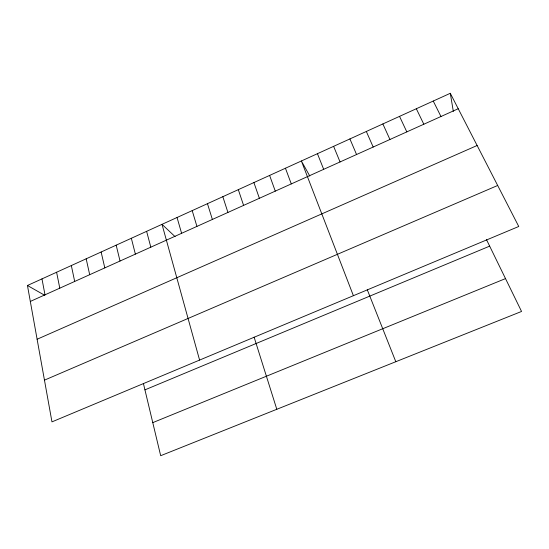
<?xml version="1.0" encoding="UTF-8"?>
<svg xmlns="http://www.w3.org/2000/svg" width="549" height="549" viewBox="0 0 549 549"><rect width="100%" height="100%" fill="white"/><g stroke="black" fill="none" stroke-linecap="round" stroke-linejoin="round"><path stroke-width="0.82" d="M27.45 285.494L450.297 93.296L518.757 226.483L51.963 421.872L27.45 285.494L44.785 295.335M30.312 301.435L458.23 108.736M37.112 339.241L477.129 145.499M44.462 380.141L497.675 185.473M144.936 389.859L489.66 246.137M152.773 422.634L505.505 278.597M175.104 236.66L162.003 224.335L199.589 360.082M309.78 176.03L301.38 160.987L353.398 295.705M433.25 101.043L440.964 116.512M486.455 239.57L521.55 311.455L160.679 455.704L143.419 383.504M416.327 108.736L423.821 124.232M399.535 116.367L406.816 131.89M382.873 123.944L389.934 139.487M366.327 131.465L373.183 147.036M349.912 138.924L356.562 154.523M333.614 146.336L340.057 161.948M317.439 153.686L323.684 169.325M367.295 289.79L395.808 361.716M285.439 168.227L291.293 183.915M269.614 175.419L275.275 191.127M253.906 182.563L259.375 198.285M238.314 189.652L243.591 205.388M222.832 196.686L227.924 212.442M254.118 337.161L276.806 409.286M207.46 203.672L212.374 219.449M192.198 210.61L196.933 226.401M177.053 217.5L181.602 233.304M146.617 231.328L150.817 247.167M131.341 238.273L135.37 254.125M116.175 245.163L120.032 261.029M101.126 252.012L104.804 267.891M86.172 258.805L89.693 274.692M71.336 265.551L74.685 281.452M56.602 272.242L59.786 288.163M41.978 278.892L44.997 294.82M450.297 93.296L453.323 111.406"/></g></svg>
